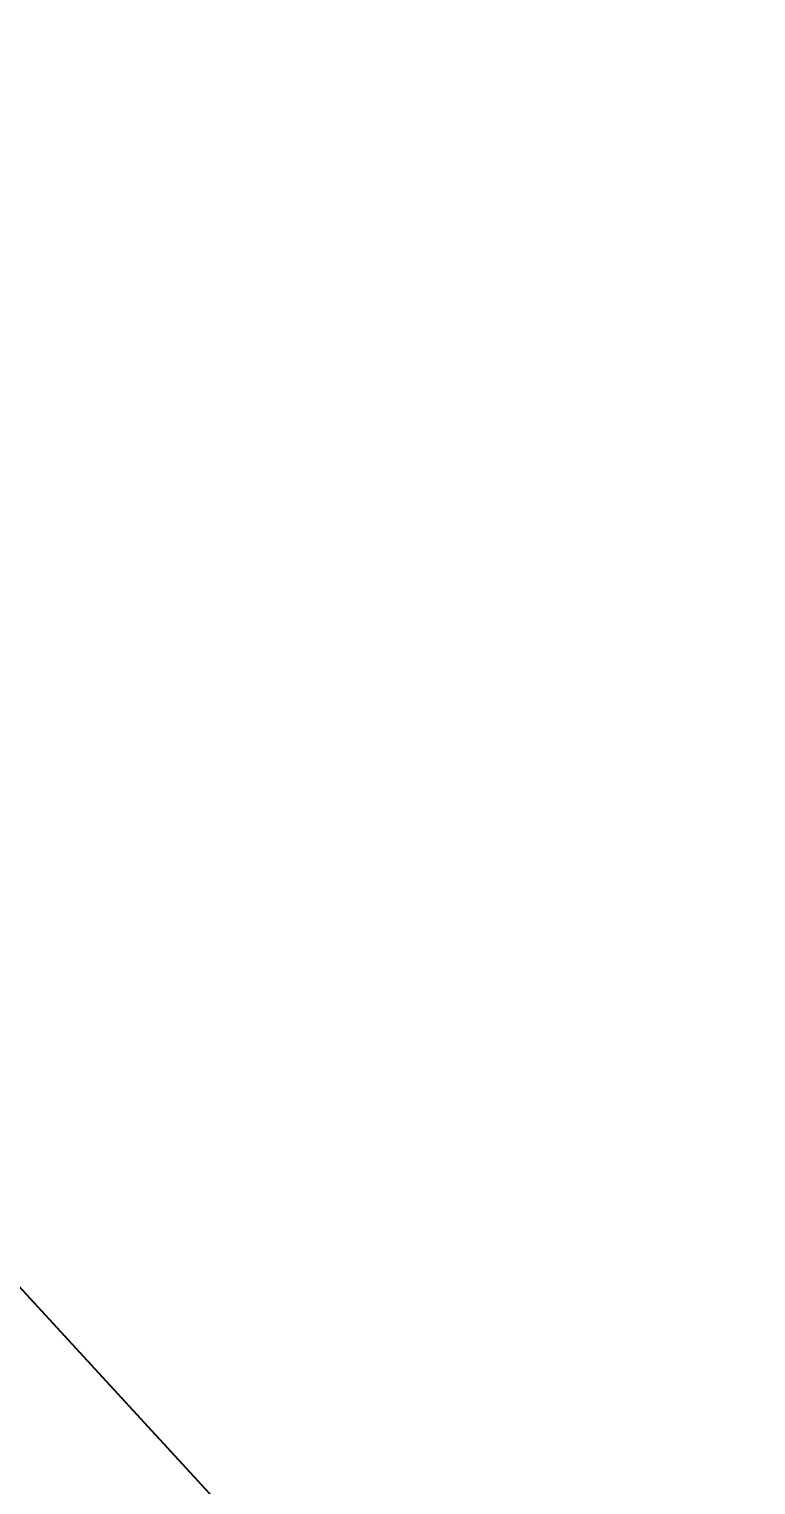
# Model space of a CAD drawing. Extents: x -0.6 to 13.4, y -11.2 to 0.
# Drawn here: x 10.2483 to 10.4089, y -6.0527 to -5.7308 of the extents above; entities that cross this region are included whole.
import ezdxf
from ezdxf import colors
from ezdxf.entities.mleader import LeaderData, LeaderLine
from ezdxf.math import Vec2, Vec3

# ---------------------------------------------------------------- set-up
doc = ezdxf.new("R2010")
doc.units = 0
doc.header["$LTSCALE"] = 0.5
doc.header["$MEASUREMENT"] = 0
doc.layers.add('FAB DWG', color=221, linetype='CONTINUOUS')
doc.styles.get("Standard").update_dxf_attribs({"font": 'arial.ttf'})

msp = doc.modelspace()

# ---------------------------------------------------------------- leaders
at = {"layer": 'FAB DWG', "transparency": 16777216}
ml = msp.add_multileader_mtext('Standard', dxfattribs=at)
ml.set_content('HW00814', color=256)
ml.set_leader_properties()
ml.build(insert=Vec2(0, 0))
ml.multileader.update_dxf_attribs({"dogleg_length": 0.23233, "arrow_head_size": 0.2})
ctx = ml.context
ctx.base_point, ctx.char_height, ctx.arrow_head_size, ctx.landing_gap_size, ctx.plane_origin = Vec3(8.16709, -5.65813), 0.2, 0.2, 0.12, Vec3(11.04861, -6.068)
ctx.text_align_type = 2
notes = []
notes.append((ctx, [(1, (1, 1, 0), (9.92341, -5.65813), (-1, 0), 0.30977, [(0, [(10.75355, -6.56034)], 0, [])])]))
ctx.mtext.insert, ctx.mtext.width, ctx.mtext.defined_height, ctx.mtext.alignment, ctx.mtext.flow_direction = Vec3(9.56686, -5.55643), 2.3076853, 0.42602, 3, 5
for ctx, leaders in notes:
    for number, flags, end, landing, length, lines in leaders:
        leader = LeaderData()
        leader.index, (leader.has_last_leader_line, leader.has_dogleg_vector, leader.attachment_direction) = number, flags
        leader.last_leader_point, leader.dogleg_vector, leader.dogleg_length = Vec3(end), Vec3(landing), length
        for number, points, colour, breaks in lines:
            line = LeaderLine()
            line.index, line.vertices, line.color, line.breaks = number, Vec3.list(points), colors.encode_raw_color(colour), breaks
            leader.lines.append(line)
        ctx.leaders.append(leader)

doc.saveas('drawing.dxf')
